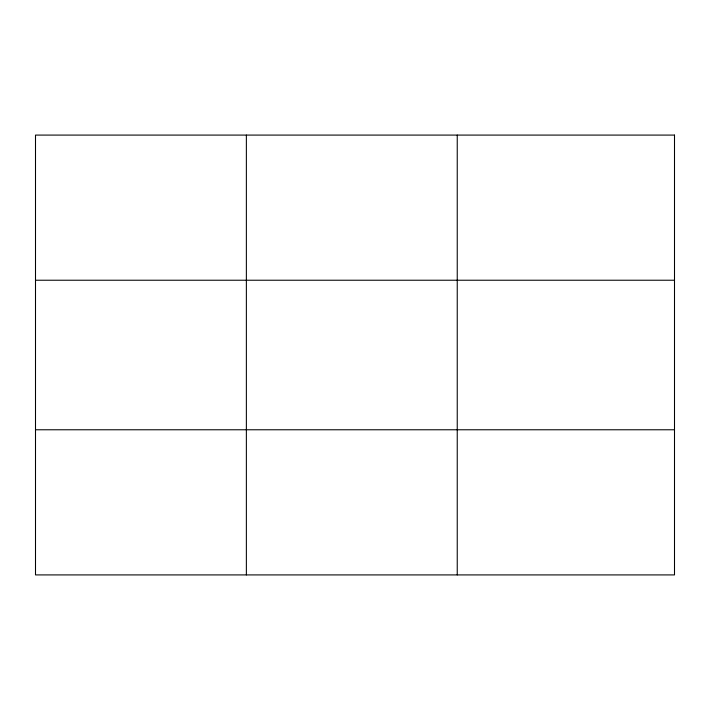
<?xml version="1.0" encoding="UTF-8"?>
<svg xmlns="http://www.w3.org/2000/svg" width="710" height="710" viewBox="0 0 710 710"><rect width="100%" height="100%" fill="white"/><g stroke="black" fill="none" stroke-linecap="round" stroke-linejoin="round"><path stroke-width="1.06" d="M246.37 574.914L246.37 135.086M457.24 574.914L457.24 135.086M35.5 280.228L674.5 280.228M35.5 429.772L674.5 429.772M674.5 135.086L674.5 574.914L35.5 574.914L35.5 135.086L674.5 135.086"/></g></svg>
